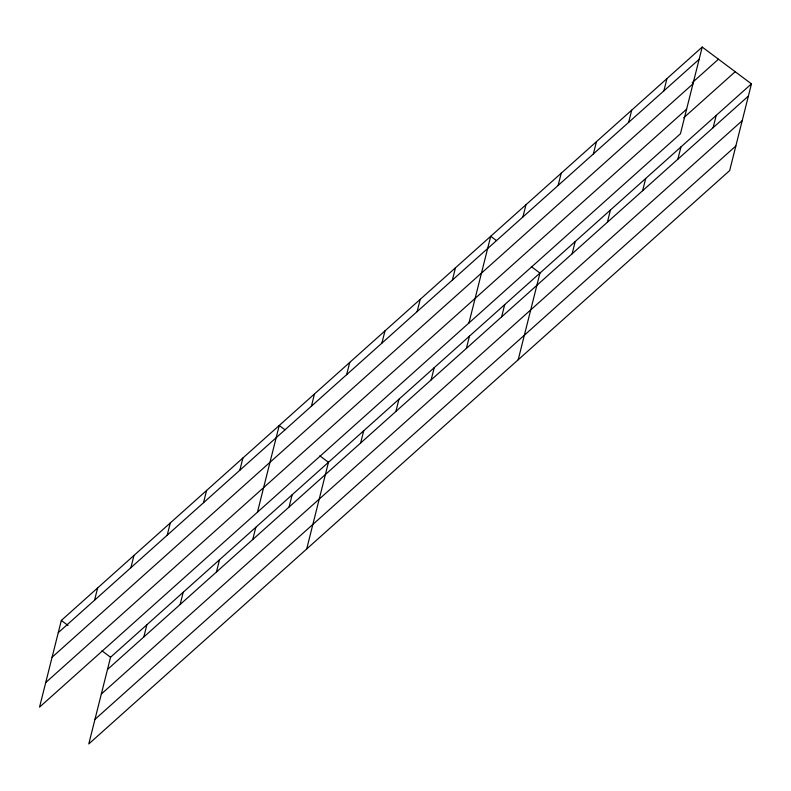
<?xml version="1.0" encoding="UTF-8"?>
<svg xmlns="http://www.w3.org/2000/svg" width="791" height="791" viewBox="0 0 791 791"><rect width="100%" height="100%" fill="white"/><g stroke="black" fill="none" stroke-linecap="round" stroke-linejoin="round"><path stroke-width="1.19" d="M702.21 47.055L61.332 620.431L39.55 707.134L680.438 133.758L702.21 47.055L751.45 83.866L729.668 170.569L88.79 743.945L110.562 657.242L751.45 83.866M94.574 600.191L97.649 587.94M130.891 567.701L133.966 555.45M167.208 535.21L170.283 522.96M143.804 636.992L146.879 624.742M203.524 502.71L206.599 490.469M180.121 604.502L183.196 592.251M239.841 470.22L242.916 457.979M216.437 572.012L219.512 559.761M257.451 512.192L279.233 425.489L284.968 429.77M252.754 539.521L255.829 527.271M311.407 406.198L314.482 393.948M289.071 507.031L292.146 494.78M346.646 374.657L349.731 362.416M306.69 548.994L328.463 462.29L319.861 455.863M381.895 343.126L384.98 330.875M360.637 443L363.712 430.759M417.144 311.585L420.229 299.344M395.886 411.468L398.961 399.218M452.393 280.054L455.468 267.803M431.135 379.927L434.21 367.686M468.944 322.975L490.717 236.272L496.451 240.563M466.383 348.396L469.459 336.145M522.891 216.981L525.966 204.74M501.632 316.855L504.707 304.614M558.139 185.45L561.215 173.199M518.184 359.776L539.956 273.073L531.354 266.646M593.388 153.909L596.463 141.668M572.13 253.782L575.205 241.542M628.637 122.378L631.712 110.127M607.379 222.251L610.454 210.001M663.886 90.836L666.961 78.596M642.628 190.72L645.703 178.469M677.877 159.179L680.952 146.938M713.126 127.648L716.201 115.397M58.257 632.681L699.135 59.305M692.254 82.65L718.465 59.206M52.077 657.252L692.965 83.876M45.72 682.564L686.608 109.188M683.681 117.81L735.205 71.714M107.487 669.483L748.375 96.107M101.317 694.053L742.205 120.677M94.96 719.375L735.848 145.999M61.332 620.431L68.016 625.434M101.96 650.805L110.562 657.242"/></g></svg>
